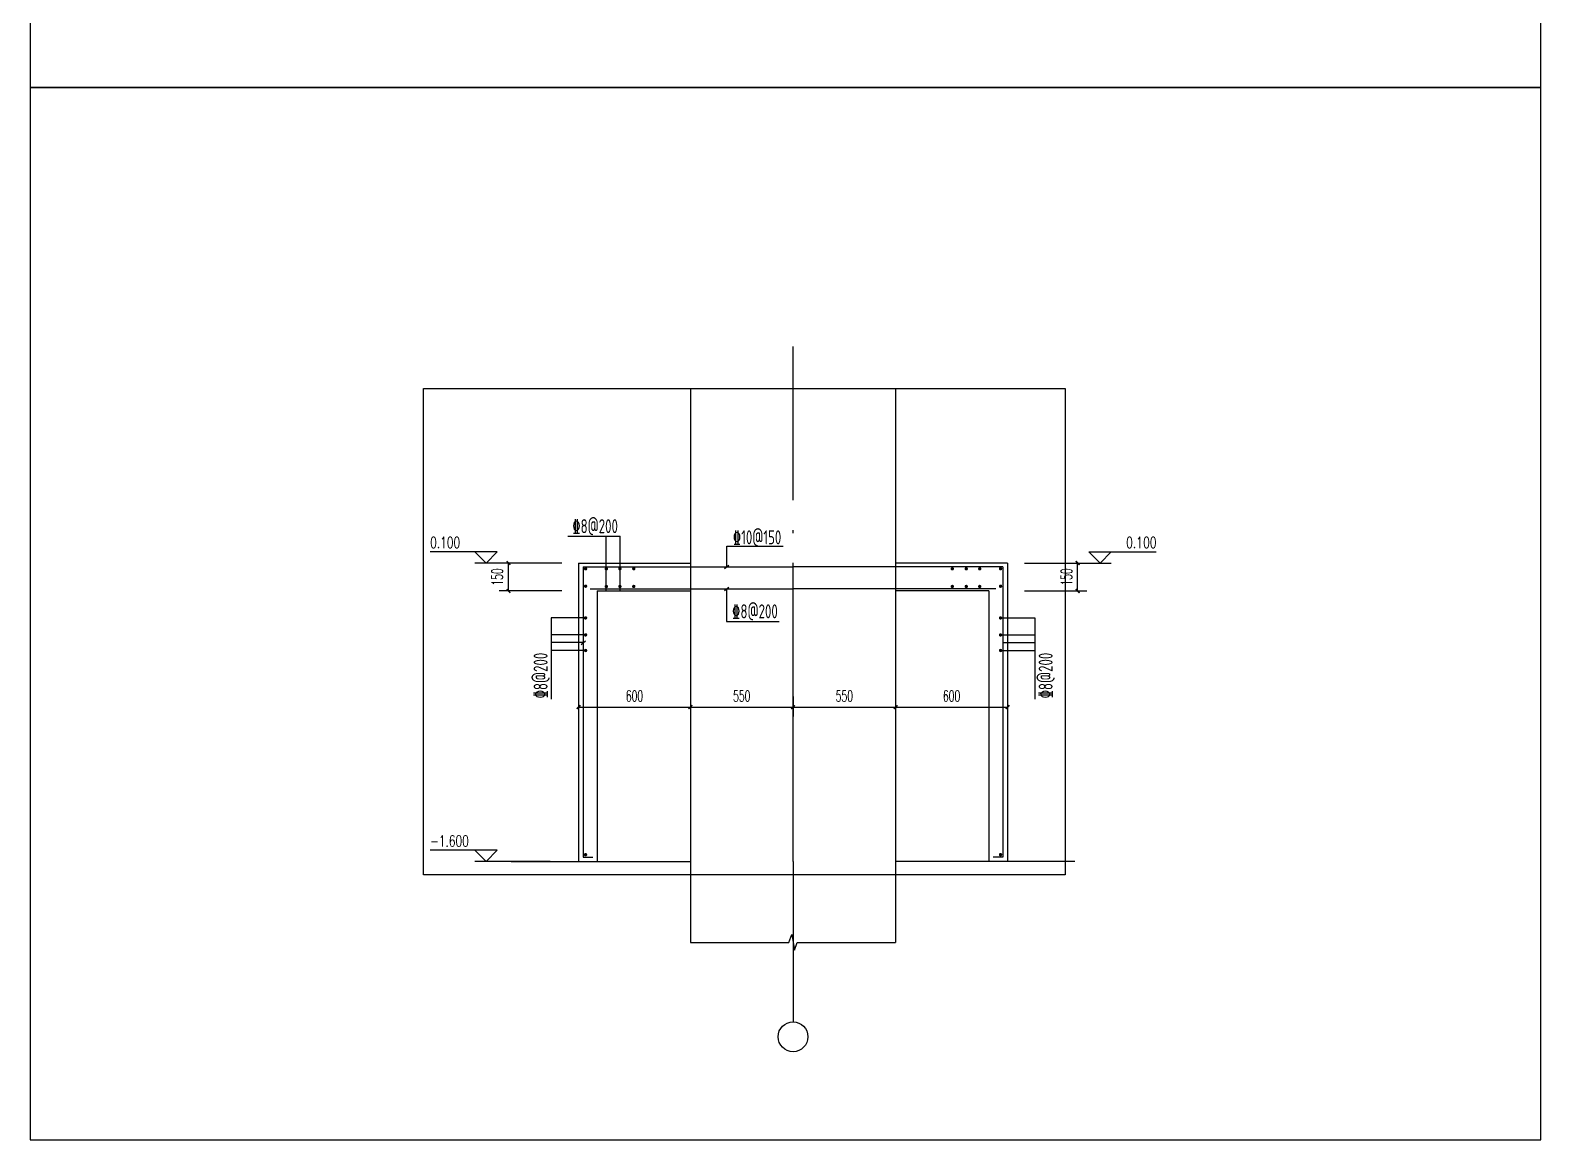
# Model space of a CAD drawing. Extents: x 0 to 125661, y -104936 to 8656.
# Drawn here: x 72702 to 80801, y -42433 to -36485 of the extents above; entities that cross this region are included whole.
import ezdxf
from ezdxf.enums import TextEntityAlignment as Align

# ---------------------------------------------------------------- set-up
doc = ezdxf.new("R2010")
doc.units = 0
doc.header["$LTSCALE"] = 800
doc.header["$MEASUREMENT"] = 0
doc.linetypes.add('DOTE', pattern=[2.42, 2, -0.2, 0.02, -0.2])
doc.layers.get('0').update_dxf_attribs({"linetype": 'CONTINUOUS'})
doc.layers.get('Defpoints').update_dxf_attribs({"color": 1, "linetype": 'CONTINUOUS'})
for name, color, linetype in [('3-ban', 84, 'CONTINUOUS'), ('AXIS', 3, 'CONTINUOUS'), ('AXIS_TEXT', 7, 'CONTINUOUS'), ('DIM_ELEV', 3, 'CONTINUOUS'), ('DIM_SYMB', 3, 'CONTINUOUS'), ('DOTE', 28, 'CONTINUOUS'), ('PUB_DIM', 3, 'CONTINUOUS'), ('PUB_HATCH', 8, 'CONTINUOUS'), ('PUB_TEXT', 7, 'CONTINUOUS'), ('R', 1, 'CONTINUOUS'), ('WALL', 50, 'CONTINUOUS')]:
    doc.layers.add(name, color=color, linetype=linetype)
doc.styles.add('_TCH_DIM', font='SIMPLEX', dxfattribs={"bigfont": 'GBCBIG'})
doc.styles.add('COMPLEX', font='COMPLEX')
doc.styles.add('DIM_FONT', font='SIMPLEX.shx', dxfattribs={"width": 0.6})
doc.styles.add('TSSD_Rein', font='tssdeng.shx', dxfattribs={"width": 0.7, "bigfont": 'hztxt.shx'})
doc.dimstyles.new('DIMN20', dxfattribs={"dimscale": 0.2, "dimtxt": 300, "dimasz": 100, "dimexe": 250, "dimexo": 300, "dimgap": 150, "dimtad": 1, "dimdec": 0, "dimzin": 0, "dimdsep": 46, "dimtxsty": 'DIM_FONT', "dimblk": 'ARCHTICK', "dimcen": 0.09, "dimclrt": 7, "dimazin": 2, "dimtfac": 1, "dimtdec": 0, "dimtix": 1, "dimtmove": 2, "dimatfit": 3, "dimfxl": 0, "dimtolj": 1, "dimtzin": 0, "dimarcsym": 0})

# ---------------------------------------------------------------- blocks, each defined once
blk = doc.blocks.new('_ArchTick')
at = {"color": 0, "linetype": 'ByBlock', "const_width": 0.4}
blk.add_lwpolyline([(-0.5, -0.5), (0.5, 0.5)], dxfattribs=at)
blk = doc.blocks.new('*D498')
at = {"layer": 'Defpoints', "color": 0}
for p in [(77971.8, -39340.7), (78317.6, -39340.7), (77971.8, -39490.7)]:
    blk.add_point(p, dxfattribs=at)
at = {"layer": 'PUB_DIM', "color": 0, "lineweight": -2}
for p, q in [((78031.8, -39340.7), (78367.6, -39340.7)), ((78317.6, -39490.7), (78317.6, -39340.7)), ((78031.8, -39490.7), (78367.6, -39490.7))]:
    blk.add_line(p, q, dxfattribs=at)
at = {"layer": 'PUB_DIM', "color": 0, "lineweight": -2, "xscale": 20, "yscale": 20, "zscale": 20}
for p, rotation in [((78317.6, -39340.7), 90), ((78317.6, -39490.7), 270)]:
    blk.add_blockref('_ArchTick', p, dxfattribs=dict(at, rotation=rotation))
at = {"layer": 'PUB_DIM', "color": 7, "insert": (78257.6, -39415.7), "char_height": 60, "attachment_point": 5, "rotation": 90, "style": 'DIM_FONT'}
blk.add_mtext('\\A1;150', dxfattribs=at)
blk = doc.blocks.new('*D499')
at = {"layer": 'Defpoints', "color": 0}
for p in [(76791.8, -39997), (77341.8, -39997), (77341.8, -40113.3)]:
    blk.add_point(p, dxfattribs=at)
at = {"layer": 'PUB_DIM', "color": 0, "lineweight": -2}
for p, q in [((76791.8, -40057), (76791.8, -40163.3)), ((77341.8, -40057), (77341.8, -40163.3)), ((76791.8, -40113.3), (77341.8, -40113.3))]:
    blk.add_line(p, q, dxfattribs=at)
at = {"layer": 'PUB_DIM', "color": 0, "lineweight": -2, "xscale": 20, "yscale": 20, "zscale": 20, "rotation": 180}
blk.add_blockref('_ArchTick', (76791.8, -40113.3), dxfattribs=at)
at = {"layer": 'PUB_DIM', "color": 0, "lineweight": -2, "xscale": 20, "yscale": 20, "zscale": 20}
blk.add_blockref('_ArchTick', (77341.8, -40113.3), dxfattribs=at)
at = {"layer": 'PUB_DIM', "color": 7, "insert": (77066.8, -40053.3), "char_height": 60, "attachment_point": 5, "style": 'DIM_FONT'}
blk.add_mtext('\\A1;550', dxfattribs=at)
blk = doc.blocks.new('*D500')
at = {"layer": 'Defpoints', "color": 0}
for p in [(77341.8, -39997), (77941.8, -39997), (77941.8, -40113.3)]:
    blk.add_point(p, dxfattribs=at)
at = {"layer": 'PUB_DIM', "color": 0, "lineweight": -2}
for p, q in [((77341.8, -40057), (77341.8, -40163.3)), ((77941.8, -40057), (77941.8, -40163.3)), ((77341.8, -40113.3), (77941.8, -40113.3))]:
    blk.add_line(p, q, dxfattribs=at)
at = {"layer": 'PUB_DIM', "color": 0, "lineweight": -2, "xscale": 20, "yscale": 20, "zscale": 20, "rotation": 180}
blk.add_blockref('_ArchTick', (77341.8, -40113.3), dxfattribs=at)
at = {"layer": 'PUB_DIM', "color": 0, "lineweight": -2, "xscale": 20, "yscale": 20, "zscale": 20}
blk.add_blockref('_ArchTick', (77941.8, -40113.3), dxfattribs=at)
at = {"layer": 'PUB_DIM', "color": 7, "insert": (77641.8, -40053.3), "char_height": 60, "attachment_point": 5, "style": 'DIM_FONT'}
blk.add_mtext('\\A1;600', dxfattribs=at)
blk = doc.blocks.new('*D501')
at = {"layer": 'Defpoints', "color": 0}
for p in [(75266, -39340.7), (75611.8, -39340.7), (75611.8, -39490.7)]:
    blk.add_point(p, dxfattribs=at)
at = {"layer": 'PUB_DIM', "color": 0, "lineweight": -2}
for p, q in [((75551.8, -39340.7), (75216, -39340.7)), ((75266, -39490.7), (75266, -39340.7)), ((75551.8, -39490.7), (75216, -39490.7))]:
    blk.add_line(p, q, dxfattribs=at)
at = {"layer": 'PUB_DIM', "color": 0, "lineweight": -2, "xscale": 20, "yscale": 20, "zscale": 20}
for p, rotation in [((75266, -39340.7), 90), ((75266, -39490.7), 270)]:
    blk.add_blockref('_ArchTick', p, dxfattribs=dict(at, rotation=rotation))
at = {"layer": 'PUB_DIM', "color": 7, "insert": (75206, -39415.7), "char_height": 60, "attachment_point": 5, "rotation": 90, "style": 'DIM_FONT'}
blk.add_mtext('\\A1;150', dxfattribs=at)
blk = doc.blocks.new('*D502')
at = {"layer": 'Defpoints', "color": 0}
for p in [(76241.8, -39997), (76791.8, -39997), (76791.8, -40113.3)]:
    blk.add_point(p, dxfattribs=at)
at = {"layer": 'PUB_DIM', "color": 0, "lineweight": -2}
for p, q in [((76241.8, -40057), (76241.8, -40163.3)), ((76791.8, -40057), (76791.8, -40163.3)), ((76241.8, -40113.3), (76791.8, -40113.3))]:
    blk.add_line(p, q, dxfattribs=at)
at = {"layer": 'PUB_DIM', "color": 0, "lineweight": -2, "xscale": 20, "yscale": 20, "zscale": 20, "rotation": 180}
blk.add_blockref('_ArchTick', (76241.8, -40113.3), dxfattribs=at)
at = {"layer": 'PUB_DIM', "color": 0, "lineweight": -2, "xscale": 20, "yscale": 20, "zscale": 20}
blk.add_blockref('_ArchTick', (76791.8, -40113.3), dxfattribs=at)
at = {"layer": 'PUB_DIM', "color": 7, "insert": (76516.8, -40053.3), "char_height": 60, "attachment_point": 5, "style": 'DIM_FONT'}
blk.add_mtext('\\A1;550', dxfattribs=at)
blk = doc.blocks.new('*D503')
at = {"layer": 'Defpoints', "color": 0}
for p in [(75641.8, -39997), (76241.8, -39997), (76241.8, -40113.3)]:
    blk.add_point(p, dxfattribs=at)
at = {"layer": 'PUB_DIM', "color": 0, "lineweight": -2}
for p, q in [((75641.8, -40057), (75641.8, -40163.3)), ((76241.8, -40057), (76241.8, -40163.3)), ((75641.8, -40113.3), (76241.8, -40113.3))]:
    blk.add_line(p, q, dxfattribs=at)
at = {"layer": 'PUB_DIM', "color": 0, "lineweight": -2, "xscale": 20, "yscale": 20, "zscale": 20, "rotation": 180}
blk.add_blockref('_ArchTick', (75641.8, -40113.3), dxfattribs=at)
at = {"layer": 'PUB_DIM', "color": 0, "lineweight": -2, "xscale": 20, "yscale": 20, "zscale": 20}
blk.add_blockref('_ArchTick', (76241.8, -40113.3), dxfattribs=at)
at = {"layer": 'PUB_DIM', "color": 7, "insert": (75941.8, -40053.3), "char_height": 60, "attachment_point": 5, "style": 'DIM_FONT'}
blk.add_mtext('\\A1;600', dxfattribs=at)
blk = doc.blocks.new('_AXISO')
blk.add_circle((0, 0), 0.5)
at = {"layer": 'AXIS_TEXT', "style": 'COMPLEX', "width": 1.041667}
blk.add_attdef('A', text='', height=0.56, dxfattribs=at).set_placement((-0.25, -0.28), (0.25, -0.28), align=Align.FIT)

msp = doc.modelspace()

# ---------------------------------------------------------------- linework, layer by layer
at = {"layer": '3-ban'}
for p, q in [((75583.8, -39197.6), (75864.9, -39197.6)), ((75790.8, -39485.5), (75790.8, -39197.6)), ((75864.9, -39485.5), (75864.9, -39197.6)), ((76436.2, -39361.1), (76436.2, -39251.2)), ((76436.2, -39251.2), (76739.7, -39251.2)), ((76435.1, -39479.1), (76435.1, -39654)), ((75679.5, -39635.1), (75495.8, -39635.1)), ((75495.8, -39635.1), (75495.8, -40071.2)), ((76435.1, -39654), (76718, -39654)), ((77904.1, -39635.1), (78087.9, -39635.1)), ((78087.9, -39635.1), (78087.9, -40071.2)), ((75679.5, -39724.9), (75495.8, -39724.9)), ((77904.1, -39724.9), (78087.9, -39724.9)), ((75666.8, -39767.5), (75495.8, -39767.5)), ((75679.5, -39810.1), (75495.8, -39810.1)), ((77904.1, -39810.1), (78087.9, -39810.1)), ((77916.9, -39767.5), (78087.9, -39767.5))]:
    msp.add_line(p, q, dxfattribs=at)
at = {"layer": 'AXIS'}
msp.add_line((76791.8, -40940.4), (76791.8, -41800.4), dxfattribs=at)
at = {"layer": 'Defpoints', "color": 6}
msp.add_lwpolyline([(74809.9, -38405.7), (78250.6, -38405.7), (78250.6, -41013.1), (74809.9, -41013.1)], close=True, dxfattribs=at)
at = {"layer": 'DIM_ELEV'}
for p, q in [((75205.8, -39280.7), (74845.8, -39280.7)), ((75145.8, -39340.7), (75085.8, -39280.7)), ((75490.2, -39340.7), (75085.8, -39340.7)), ((75145.8, -39340.7), (75205.8, -39280.7)), ((78093.5, -39340.7), (78497.9, -39340.7)), ((78437.9, -39340.7), (78377.9, -39280.7)), ((78377.9, -39280.7), (78737.9, -39280.7)), ((78437.9, -39340.7), (78497.9, -39280.7)), ((75205.8, -40880.7), (74845.8, -40880.7)), ((75145.8, -40940.7), (75085.8, -40880.7)), ((75145.8, -40940.7), (75205.8, -40880.7)), ((75490.2, -40940.7), (75085.8, -40940.7))]:
    msp.add_line(p, q, dxfattribs=at)
at = {"layer": 'DIM_SYMB'}
msp.add_lwpolyline([(76241.8, -41375), (76769.3, -41375), (76784.6, -41333), (76799.4, -41417), (76814.3, -41375), (77341.8, -41375)], dxfattribs=at)
at = {"layer": 'DOTE', "linetype": 'DOTE'}
msp.add_line((76791.8, -40940.4), (76791.8, -38179.9), dxfattribs=at)
at = {"layer": 'PUB_HATCH', "color": 1}
for points in [[(72702.2, -36792.2), (80800.5, -36792.2), (80800.5, -28448.3), (72702.2, -28448.3)], [(72702.2, -42432.6), (80800.5, -42432.6), (80800.5, -36792.2), (72702.2, -36792.2)]]:
    msp.add_lwpolyline(points, close=True, dxfattribs=at)
at = {"layer": 'R'}
for p, q in [((76424.7, -39370.6), (76447.8, -39351.5)), ((75666.8, -39361.1), (76791.8, -39361.1)), ((75666.8, -39361.1), (75666.8, -40916.8)), ((77916.9, -39361.1), (76791.8, -39361.1)), ((77916.9, -39361.1), (77916.9, -40916.8)), ((75704.6, -39479.1), (76791.8, -39479.1)), ((76423.6, -39488.7), (76446.7, -39469.6)), ((77879, -39479.1), (76791.8, -39479.1)), ((75655.3, -39777), (75678.3, -39757.9)), ((75666.8, -40916.8), (75719.2, -40916.8)), ((77916.9, -40916.8), (77864.4, -40916.8))]:
    msp.add_line(p, q, dxfattribs=at)
at = {"layer": 'R', "const_width": 9}
for points in [[(75684, -39371.7, -1), (75675, -39371.7, -1)], [(75795.3, -39371.7, -1), (75786.3, -39371.7, -1)], [(75867.9, -39371.7, -1), (75858.9, -39371.7, -1)], [(75942.6, -39371.7, -1), (75933.6, -39371.7, -1)], [(77641, -39371.7, 1), (77650, -39371.7, 1)], [(77715.7, -39371.7, 1), (77724.7, -39371.7, 1)], [(77788.4, -39371.7, 1), (77797.4, -39371.7, 1)], [(77899.6, -39371.7, 1), (77908.6, -39371.7, 1)], [(75684, -39465, -1), (75675, -39465, -1)], [(75795.3, -39466.5, -1), (75786.3, -39466.5, -1)], [(75867.9, -39466.5, -1), (75858.9, -39466.5, -1)], [(75942.6, -39466.5, -1), (75933.6, -39466.5, -1)], [(77641, -39466.5, 1), (77650, -39466.5, 1)], [(77715.7, -39466.5, 1), (77724.7, -39466.5, 1)], [(77788.4, -39466.5, 1), (77797.4, -39466.5, 1)], [(77899.6, -39465, 1), (77908.6, -39465, 1)], [(75684, -39635.1, -1), (75675, -39635.1, -1)], [(77899.6, -39635.1, 1), (77908.6, -39635.1, 1)], [(75684, -39726, -1), (75675, -39726, -1)], [(77899.6, -39726, 1), (77908.6, -39726, 1)], [(75684, -39809.7, -1), (75675, -39809.7, -1)], [(77899.6, -39809.7, 1), (77908.6, -39809.7, 1)], [(75684, -40904.3, -1), (75675, -40904.3, -1)], [(77899.6, -40904.3, 1), (77908.6, -40904.3, 1)]]:
    msp.add_lwpolyline(points, format="xyb", close=True, dxfattribs=at)
at = {"layer": 'WALL'}
for p, q in [((76241.8, -38405.7), (76241.8, -39040.7)), ((77341.8, -38405.7), (77341.8, -39040.7)), ((76241.8, -39040.7), (76241.8, -41375)), ((77341.8, -39040.7), (77341.8, -41375)), ((75641.8, -39340.7), (75641.8, -40940.4)), ((75641.8, -39340.7), (76241.8, -39340.7)), ((77941.8, -39340.7), (77341.8, -39340.7)), ((77941.8, -39340.7), (77941.8, -40940.4)), ((75741.8, -39490.7), (75741.8, -40940.4)), ((75741.8, -39490.7), (76241.8, -39490.7)), ((77841.8, -39490.7), (77341.8, -39490.7)), ((77841.8, -39490.7), (77841.8, -40940.4)), ((75280.6, -40940.7), (76241.8, -40940.7)), ((78303.1, -40940.7), (77341.8, -40940.7))]:
    msp.add_line(p, q, dxfattribs=at)

# ---------------------------------------------------------------- block references
at = {"layer": 'AXIS', "xscale": 160, "yscale": 160, "zscale": 160}
msp.add_blockref('_AXISO', (76791.8, -41880.4), dxfattribs=at)

# ---------------------------------------------------------------- texts
at = {"layer": '3-ban', "style": 'TSSD_Rein', "width": 0.7}
for s, p in [('%%1328@200', (75730.4, -39142.9)), ('%%13210@150', (76598.9, -39202.6)), ('%%1328@200', (76587.4, -39599.3))]:
    msp.add_text(s, height=75, dxfattribs=at).set_placement(p, align=Align.MIDDLE)
for p in [(75438.1, -39944.3), (78145.6, -39944.3)]:
    msp.add_text('%%1328@200', height=75, rotation=90, dxfattribs=at).set_placement(p, align=Align.MIDDLE)
at = {"layer": 'PUB_TEXT', "style": '_TCH_DIM', "width": 0.705882}
for s, p in [('0.100', (74845.8, -39260.7)), ('0.100', (78577.9, -39260.7)), ('-1.600', (74845.8, -40860.7))]:
    msp.add_text(s, height=59.5, dxfattribs=at).set_placement(p)

# ---------------------------------------------------------------- dimensions: what is measured, and where the dimension line sits
at = {"layer": 'PUB_DIM'}
for p1, p2, distance, picture, middle in [((75611.8, -39490.7), (75611.8, -39340.7), 345.8, '*D501', (75206, -39415.7)), ((77971.8, -39490.7), (77971.8, -39340.7), -345.8, '*D498', (78257.6, -39415.7)), ((75641.8, -39997), (76241.8, -39997), -116.2, '*D503', (75941.8, -40053.3)), ((76241.8, -39997), (76791.8, -39997), -116.2, '*D502', (76516.8, -40053.3)), ((76791.8, -39997), (77341.8, -39997), -116.2, '*D499', (77066.8, -40053.3)), ((77341.8, -39997), (77941.8, -39997), -116.2, '*D500', (77641.8, -40053.3))]:
    dim = msp.add_aligned_dim(p1=p1, p2=p2, distance=distance, dimstyle='DIMN20', dxfattribs=at)
    dim.commit()
    dim.dimension.update_dxf_attribs({"geometry": picture, "text_midpoint": middle})

doc.saveas('drawing.dxf')
